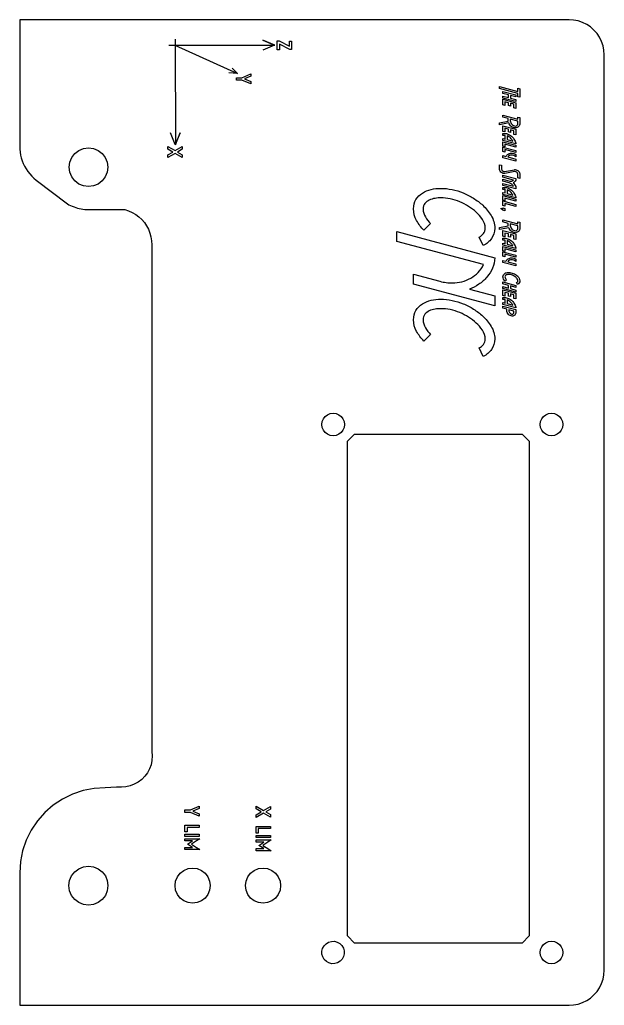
# Model space of a CAD drawing. Extents: x 15 to 293, y 3 to 208.
# Drawn here: x 15.1 to 98.1, y 7.6 to 147.5 of the extents above; entities that cross this region are included whole.
import ezdxf

# ---------------------------------------------------------------- set-up
doc = ezdxf.new("R2010")
doc.units = 0
doc.layers.add('Layer_1', color=7, linetype='CONTINUOUS')

msp = doc.modelspace()

# ---------------------------------------------------------------- linework, layer by layer
at = {"layer": 'Layer_1', "color": 7}
for p, q in [((93.049956, 147.54998), (15.05, 147.549971)), ((15.05, 147.549971), (15.050006, 129.1809)), ((93.70259, 147.507203), (93.049956, 147.54998)), ((94.344053, 147.379608), (93.70259, 147.507203)), ((94.963375, 147.169377), (94.344053, 147.379608)), ((95.549957, 146.880105), (94.963375, 147.169377)), ((96.093765, 146.516744), (95.549957, 146.880105)), ((96.585492, 146.085512), (96.093765, 146.516744)), ((97.016725, 145.593784), (96.585492, 146.085512)), ((97.380084, 145.049979), (97.016725, 145.593784)), ((97.669356, 144.463397), (97.380084, 145.049979)), ((97.879586, 143.844074), (97.669356, 144.463397)), ((98.007181, 143.202609), (97.879586, 143.844074)), ((98.049958, 142.549978), (98.007181, 143.202609)), ((98.050056, 12.550029), (98.049958, 142.549978)), ((83.166337, 137.76378), (83.166337, 138.053058)), ((83.166337, 138.053058), (85.78042, 137.35103)), ((85.78042, 137.061752), (83.166337, 137.76378)), ((83.660226, 137.07548), (83.660226, 137.364757)), ((83.660226, 137.364757), (85.484087, 136.874396)), ((85.78042, 137.35103), (85.78042, 137.820225)), ((85.78042, 137.820225), (86.062642, 137.746141)), ((85.78042, 137.35103), (85.78042, 137.35103)), ((86.062642, 137.746141), (86.062642, 136.543169)), ((84.432809, 136.867341), (83.660226, 137.07548)), ((83.660226, 136.415785), (83.660226, 136.701535)), ((83.660226, 136.701535), (84.432809, 136.500452)), ((85.484087, 135.93248), (83.660226, 136.415785)), ((83.660226, 136.248546), (85.484087, 135.761713)), ((83.660226, 135.437157), (83.660226, 136.248546)), ((83.660226, 136.248546), (83.660226, 136.248546)), ((84.432809, 135.754657), (83.942448, 135.885185)), ((83.942448, 135.885185), (83.942448, 135.363074)), ((84.432809, 136.500452), (84.432809, 136.867341)), ((85.484087, 136.588646), (84.711503, 136.793257)), ((84.711503, 136.793257), (84.711503, 136.422841)), ((84.711503, 136.422841), (85.484087, 136.21823)), ((85.484087, 136.874396), (85.484087, 136.588646)), ((85.484087, 136.874396), (85.484087, 136.874396)), ((85.484087, 136.21823), (85.484087, 135.93248)), ((85.78042, 136.617252), (85.78042, 137.061752)), ((86.062642, 136.543169), (85.78042, 136.617252)), ((83.942448, 135.363074), (83.660226, 135.437157)), ((84.432809, 135.363074), (84.432809, 135.754657)), ((84.711503, 135.28899), (84.432809, 135.363074)), ((85.205392, 135.546518), (84.711503, 135.677046)), ((84.711503, 135.677046), (84.711503, 135.28899)), ((85.205392, 135.024407), (85.205392, 135.546518)), ((85.484087, 134.950324), (85.205392, 135.024407)), ((85.484087, 135.761713), (85.484087, 134.950324)), ((83.166337, 132.895063), (84.422226, 133.156118)), ((83.660226, 133.699396), (83.660226, 133.988674)), ((83.660226, 133.988674), (85.78042, 133.420702)), ((84.418698, 133.494785), (83.660226, 133.699396)), ((84.418698, 133.325452), (84.418698, 133.494785)), ((85.78042, 133.131424), (84.70092, 133.420702)), ((84.70092, 133.420702), (84.70092, 133.198452)), ((84.70092, 133.198452), (84.70092, 133.198452)), ((85.78042, 133.420702), (85.78042, 133.720563)), ((85.78042, 133.720563), (86.062642, 133.64648)), ((85.78042, 132.831563), (85.78042, 133.131424)), ((86.062642, 133.64648), (86.062642, 132.831563)), ((83.166337, 132.609313), (83.166337, 132.895063)), ((84.47867, 132.88448), (83.166337, 132.609313)), ((83.660226, 132.486501), (85.484087, 131.999668)), ((83.660226, 131.675112), (83.660226, 132.486501)), ((83.660226, 132.486501), (83.660226, 132.486501)), ((83.942448, 131.601029), (83.660226, 131.675112)), ((84.432809, 131.992612), (83.942448, 132.12314)), ((83.942448, 132.12314), (83.942448, 131.601029)), ((84.432809, 131.601029), (84.432809, 131.992612)), ((84.711503, 131.526946), (84.432809, 131.601029)), ((85.205392, 131.784473), (84.711503, 131.915001)), ((84.711503, 131.915001), (84.711503, 131.526946)), ((85.205392, 131.262362), (85.205392, 131.784473)), ((85.484087, 131.999668), (85.484087, 131.188279)), ((86.062642, 132.831563), (86.062642, 132.831563)), ((83.660226, 131.091982), (83.660226, 131.377732)), ((83.660226, 130.389954), (83.660226, 130.679232)), ((83.660226, 130.679232), (83.97067, 130.598093)), ((85.484087, 129.903121), (83.660226, 130.389954)), ((83.660226, 129.5811), (83.660226, 130.219627)), ((83.660226, 130.219627), (85.484087, 129.732794)), ((83.97067, 130.598093), (83.97067, 131.116676)), ((83.97067, 131.116676), (83.97067, 131.116676)), ((84.249364, 131.049648), (84.249364, 130.520482)), ((84.249364, 130.520482), (85.060753, 130.305287)), ((84.249364, 130.520482), (84.249364, 130.520482)), ((85.484087, 131.188279), (85.205392, 131.262362)), ((15.050006, 129.1809), (15.092396, 128.754473)), ((22.866311, 128.53327), (23.435841, 128.970317)), ((23.435841, 128.970317), (24.099077, 129.245066)), ((24.099077, 129.245066), (24.810828, 129.338795)), ((24.810828, 129.338795), (25.522584, 129.245114)), ((25.522584, 129.245114), (26.18584, 128.97041)), ((26.18584, 128.97041), (26.755398, 128.533403)), ((83.942448, 129.507016), (83.660226, 129.5811)), ((83.660226, 128.82318), (83.660226, 129.461708)), ((83.660226, 129.461708), (85.484087, 128.974875)), ((83.942448, 128.749097), (83.660226, 128.82318)), ((83.942448, 129.856266), (83.942448, 129.507016)), ((85.484087, 129.443516), (83.942448, 129.856266)), ((83.942448, 129.856266), (83.942448, 129.856266)), ((83.942448, 129.098347), (83.942448, 128.749097)), ((85.484087, 128.685597), (83.942448, 129.098347)), ((83.942448, 129.098347), (83.942448, 129.098347)), ((85.484087, 129.732794), (85.484087, 129.443516)), ((85.484087, 128.974875), (85.484087, 128.685597)), ((15.092396, 128.754473), (15.164955, 128.332134)), ((15.164955, 128.332134), (15.267322, 127.916011)), ((15.267322, 127.916011), (15.398979, 127.508208)), ((15.398979, 127.508208), (15.559259, 127.110783)), ((22.1546, 127.300456), (22.429304, 127.963712)), ((22.429304, 127.963712), (22.866311, 128.53327)), ((26.755398, 128.533403), (27.192445, 127.963876)), ((27.192445, 127.963876), (27.467194, 127.300637)), ((83.660226, 127.953473), (83.660226, 128.242751)), ((83.660226, 128.242751), (84.094142, 128.129862)), ((85.484087, 127.46664), (83.660226, 127.953473)), ((84.094142, 128.129862), (84.094142, 128.129862)), ((84.372837, 128.052251), (85.484087, 127.755918)), ((85.484087, 128.41914), (85.484087, 128.087529)), ((85.484087, 127.755918), (85.484087, 127.46664)), ((15.559259, 127.110783), (15.747351, 126.725742)), ((15.747351, 126.725742), (15.962312, 126.355029)), ((15.962312, 126.355029), (16.203053, 126.000512)), ((16.203053, 126.000512), (16.468356, 125.663988)), ((22.060922, 126.5887), (22.1546, 127.300456)), ((22.154651, 125.87695), (22.060922, 126.5887)), ((27.467194, 127.300637), (27.560922, 126.588886)), ((27.560922, 126.588886), (27.467242, 125.87713)), ((83.166337, 126.382452), (83.166337, 126.939841)), ((83.166337, 126.939841), (83.445031, 126.865758)), ((83.445031, 126.865758), (83.445031, 126.382452)), ((83.445031, 126.382452), (83.445031, 126.382452)), ((83.886003, 125.980285), (85.293587, 126.241341)), ((16.468356, 125.663988), (16.756886, 125.347148)), ((16.756886, 125.347148), (17.067186, 125.051597)), ((17.067186, 125.051597), (17.397688, 124.778823)), ((17.397688, 124.778823), (21.811093, 121.392532)), ((22.4294, 125.213713), (22.154651, 125.87695)), ((22.866444, 124.644183), (22.4294, 125.213713)), ((23.436002, 124.207176), (22.866444, 124.644183)), ((26.755531, 124.644316), (26.186004, 124.207269)), ((27.192538, 125.213874), (26.755531, 124.644316)), ((27.467242, 125.87713), (27.192538, 125.213874)), ((83.660226, 125.185048), (83.660226, 125.474326)), ((83.660226, 125.474326), (85.484087, 124.987493)), ((85.180698, 124.779354), (83.660226, 125.185048)), ((83.660226, 124.599437), (83.660226, 124.888715)), ((83.660226, 124.888715), (84.626837, 124.631187)), ((85.342976, 125.966174), (83.931864, 125.705119)), ((85.484087, 124.987493), (85.484087, 124.740548)), ((85.484087, 124.987493), (85.484087, 124.987493)), ((85.78042, 125.091285), (85.78042, 125.564008)), ((86.062642, 125.017202), (85.78042, 125.091285)), ((86.062642, 125.564008), (86.062642, 125.017202)), ((24.099261, 123.932473), (23.436002, 124.207176)), ((24.811014, 123.838792), (24.099261, 123.932473)), ((25.522764, 123.932523), (24.811014, 123.838792)), ((26.186004, 124.207269), (25.522764, 123.932523)), ((84.556281, 124.363076), (83.660226, 124.599437)), ((83.660226, 124.017354), (83.660226, 124.306631)), ((83.660226, 124.306631), (85.138364, 123.91152)), ((85.484087, 123.526993), (83.660226, 124.017354)), ((83.660226, 123.430089), (83.660226, 123.715839)), ((83.97067, 122.9362), (83.97067, 123.454783)), ((83.97067, 123.454783), (83.97067, 123.454783)), ((84.249364, 123.387755), (84.249364, 122.858589)), ((85.484087, 123.840965), (85.484087, 123.526993)), ((83.660226, 122.728061), (83.660226, 123.017339)), ((83.660226, 123.017339), (83.97067, 122.9362)), ((85.484087, 122.241228), (83.660226, 122.728061)), ((83.660226, 121.919209), (83.660226, 122.557737)), ((83.660226, 122.557737), (85.484087, 122.070904)), ((83.942448, 121.845126), (83.660226, 121.919209)), ((83.942448, 122.194376), (83.942448, 121.845126)), ((85.484087, 121.781626), (83.942448, 122.194376)), ((83.942448, 122.194376), (83.942448, 122.194376)), ((84.249364, 122.858589), (85.060753, 122.643394)), ((84.249364, 122.858589), (84.249364, 122.858589)), ((85.484087, 122.070904), (85.484087, 121.781626)), ((21.811093, 121.392532), (22.040608, 121.266627)), ((22.040608, 121.266627), (22.275394, 121.150854)), ((22.275394, 121.150854), (22.515004, 121.04543)), ((22.515004, 121.04543), (22.758988, 120.950561)), ((22.758988, 120.950561), (23.006877, 120.866422)), ((23.006877, 120.866422), (23.258199, 120.793171)), ((23.258199, 120.793171), (23.512479, 120.730961)), ((23.512479, 120.730961), (23.76923, 120.679901)), ((23.76923, 120.679901), (24.027963, 120.640091)), ((24.027963, 120.640091), (24.288186, 120.6116)), ((24.288186, 120.6116), (24.549405, 120.594498)), ((24.549405, 120.594498), (24.811121, 120.588797)), ((24.811121, 120.588797), (29.980707, 120.588972)), ((29.980707, 120.588972), (30.516415, 120.412763)), ((30.516415, 120.412763), (31.029783, 120.179346)), ((83.43092, 120.675004), (83.43092, 120.766727)), ((83.43092, 120.766727), (83.660226, 120.703227)), ((83.660226, 120.49156), (83.43092, 120.675004)), ((83.660226, 121.161287), (83.660226, 121.799815)), ((83.660226, 121.799815), (85.484087, 121.312982)), ((83.942448, 121.087204), (83.660226, 121.161287)), ((83.660226, 120.703227), (83.660226, 120.805532)), ((83.660226, 120.805532), (83.942448, 120.731449)), ((83.942448, 120.410421), (83.660226, 120.49156)), ((83.942448, 121.436454), (83.942448, 121.087204)), ((85.484087, 121.023704), (83.942448, 121.436454)), ((83.942448, 121.436454), (83.942448, 121.436454)), ((83.942448, 120.731449), (83.942448, 120.410421)), ((83.942448, 120.410421), (83.942448, 120.410421)), ((85.484087, 121.312982), (85.484087, 121.023704)), ((31.029783, 120.179346), (31.514725, 119.891488)), ((31.514725, 119.891488), (31.965488, 119.552601)), ((31.965488, 119.552601), (32.376728, 119.16671)), ((32.376728, 119.16671), (32.743566, 118.738387)), ((83.660226, 118.823471), (83.660226, 119.112749)), ((83.660226, 119.112749), (85.78042, 118.544777)), ((32.743566, 118.738387), (33.061653, 118.272712)), ((33.061653, 118.272712), (33.327213, 117.775211)), ((33.327213, 117.775211), (33.537099, 117.251781)), ((73.374809, 118.583695), (72.426542, 117.652362)), ((72.426542, 117.652362), (72.426542, 117.652362)), ((72.426542, 117.652362), (72.426542, 117.652362)), ((83.166337, 118.019138), (84.422226, 118.280194)), ((83.166337, 117.733388), (83.166337, 118.019138)), ((84.47867, 118.008555), (83.166337, 117.733388)), ((84.418698, 118.61886), (83.660226, 118.823471)), ((83.660226, 117.610579), (85.484087, 117.123746)), ((83.660226, 116.79919), (83.660226, 117.610579)), ((83.660226, 117.610579), (83.660226, 117.610579)), ((84.418698, 118.449527), (84.418698, 118.61886)), ((85.78042, 118.255499), (84.70092, 118.544777)), ((84.70092, 118.544777), (84.70092, 118.322527)), ((84.70092, 118.322527), (84.70092, 118.322527)), ((85.78042, 118.544777), (85.78042, 118.844638)), ((85.78042, 118.844638), (86.062642, 118.770555)), ((85.78042, 117.955638), (85.78042, 118.255499)), ((86.062642, 118.770555), (86.062642, 117.955638)), ((86.062642, 117.955638), (86.062642, 117.955638)), ((33.537099, 117.251781), (33.688822, 116.708631)), ((33.688822, 116.708631), (33.78058, 116.152204)), ((68.599609, 116.060891), (68.599609, 117.449425)), ((68.599609, 117.449425), (82.501875, 113.724091)), ((80.859342, 115.467962), (80.266675, 116.670229)), ((83.942448, 116.725107), (83.660226, 116.79919)), ((83.660226, 116.21606), (83.660226, 116.50181)), ((84.432809, 117.11669), (83.942448, 117.247218)), ((83.942448, 117.247218), (83.942448, 116.725107)), ((83.97067, 115.722171), (83.97067, 116.240754)), ((83.97067, 116.240754), (83.97067, 116.240754)), ((84.432809, 116.725107), (84.432809, 117.11669)), ((84.711503, 116.651023), (84.432809, 116.725107)), ((85.205392, 116.908551), (84.711503, 117.039079)), ((84.711503, 117.039079), (84.711503, 116.651023)), ((85.205392, 116.38644), (85.205392, 116.908551)), ((85.484087, 116.312357), (85.205392, 116.38644)), ((85.484087, 117.123746), (85.484087, 116.312357)), ((33.78058, 116.152204), (33.811292, 115.589097)), ((33.811292, 115.589097), (33.811292, 43.589103)), ((80.910142, 112.758891), (68.599609, 116.060891)), ((83.660226, 115.514032), (83.660226, 115.80331)), ((83.660226, 115.80331), (83.97067, 115.722171)), ((85.484087, 115.027199), (83.660226, 115.514032)), ((83.660226, 114.705177), (83.660226, 115.343705)), ((83.660226, 115.343705), (85.484087, 114.856872)), ((83.942448, 114.980344), (83.942448, 114.631094)), ((85.484087, 114.567594), (83.942448, 114.980344)), ((83.942448, 114.980344), (83.942448, 114.980344)), ((84.249364, 116.173726), (84.249364, 115.64456)), ((84.249364, 115.64456), (85.060753, 115.429365)), ((84.249364, 115.64456), (84.249364, 115.64456)), ((85.484087, 114.856872), (85.484087, 114.567594)), ((83.942448, 114.631094), (83.660226, 114.705177)), ((83.660226, 113.947258), (83.660226, 114.585786)), ((83.660226, 114.585786), (85.484087, 114.098953)), ((83.942448, 113.873175), (83.660226, 113.947258)), ((83.942448, 114.222425), (83.942448, 113.873175)), ((85.484087, 113.809675), (83.942448, 114.222425)), ((83.942448, 114.222425), (83.942448, 114.222425)), ((85.484087, 114.098953), (85.484087, 113.809675)), ((85.484087, 113.543215), (85.484087, 113.211604)), ((83.660226, 113.077548), (83.660226, 113.366826)), ((83.660226, 113.366826), (84.094142, 113.253937)), ((85.484087, 112.590715), (83.660226, 113.077548)), ((84.094142, 113.253937), (84.094142, 113.253937)), ((84.372837, 113.176326), (85.484087, 112.879993)), ((85.484087, 112.879993), (85.484087, 112.590715)), ((70.970275, 109.998758), (70.970275, 111.387291)), ((70.970275, 111.387291), (74.712542, 110.388225)), ((84.16117, 110.603419), (83.963614, 110.409391)), ((82.501875, 106.916891), (70.970275, 109.998758)), ((70.970275, 109.998758), (70.970275, 109.998758)), ((78.912009, 109.270625), (82.501875, 108.305425)), ((83.660226, 110.010809), (83.660226, 110.300087)), ((83.660226, 110.300087), (85.484087, 109.809725)), ((84.432809, 109.80267), (83.660226, 110.010809)), ((83.660226, 109.351114), (83.660226, 109.636864)), ((83.660226, 109.636864), (84.432809, 109.435781)), ((85.484087, 108.867809), (83.660226, 109.351114)), ((83.963614, 110.409391), (83.963614, 110.409391)), ((83.963614, 110.409391), (83.963614, 110.409391)), ((84.432809, 109.435781), (84.432809, 109.80267)), ((85.484087, 109.523975), (84.711503, 109.728587)), ((84.711503, 109.728587), (84.711503, 109.35817)), ((84.711503, 109.35817), (85.484087, 109.153559)), ((85.484087, 109.809725), (85.484087, 109.523975)), ((85.484087, 109.809725), (85.484087, 109.809725)), ((85.720448, 109.954308), (85.596976, 110.20478)), ((82.501875, 108.305425), (82.501875, 106.916891)), ((83.660226, 109.183875), (85.484087, 108.697042)), ((83.660226, 108.372486), (83.660226, 109.183875)), ((83.660226, 109.183875), (83.660226, 109.183875)), ((83.942448, 108.298403), (83.660226, 108.372486)), ((83.660226, 107.789356), (83.660226, 108.075106)), ((84.432809, 108.689986), (83.942448, 108.820514)), ((83.942448, 108.820514), (83.942448, 108.298403)), ((83.97067, 107.295467), (83.97067, 107.81405)), ((83.97067, 107.81405), (83.97067, 107.81405)), ((84.432809, 108.298403), (84.432809, 108.689986)), ((84.711503, 108.224319), (84.432809, 108.298403)), ((85.205392, 108.481847), (84.711503, 108.612375)), ((84.711503, 108.612375), (84.711503, 108.224319)), ((85.205392, 107.959736), (85.205392, 108.481847)), ((85.484087, 107.885653), (85.205392, 107.959736)), ((85.484087, 109.153559), (85.484087, 108.867809)), ((85.484087, 108.697042), (85.484087, 107.885653)), ((83.660226, 107.087328), (83.660226, 107.376606)), ((83.660226, 107.376606), (83.97067, 107.295467)), ((85.484087, 106.600495), (83.660226, 107.087328)), ((83.660226, 106.567751), (83.660226, 106.857029)), ((83.660226, 106.857029), (85.484087, 106.370196)), ((84.214087, 106.419585), (83.660226, 106.567751)), ((84.214087, 106.232612), (84.214087, 106.419585)), ((84.249364, 107.747022), (84.249364, 107.217856)), ((84.249364, 107.217856), (85.060753, 107.002661)), ((84.249364, 107.217856), (84.249364, 107.217856)), ((85.205392, 106.155001), (84.492781, 106.345501)), ((84.492781, 106.345501), (84.492781, 106.232612)), ((84.492781, 106.232612), (84.492781, 106.232612)), ((85.205392, 105.968029), (85.205392, 106.155001)), ((85.484087, 106.370196), (85.484087, 105.968029)), ((85.484087, 106.370196), (85.484087, 106.370196)), ((73.374809, 102.840987), (72.426542, 101.909654)), ((72.426542, 101.909654), (72.426542, 101.909654)), ((72.426542, 101.909654), (72.426542, 101.909654)), ((80.859342, 99.725254), (80.266675, 100.92752)), ((58.164411, 90.850014), (58.418682, 91.181385)), ((58.418682, 91.181385), (58.75005, 91.435653)), ((58.75005, 91.435653), (59.135941, 91.595495)), ((59.135941, 91.595495), (59.550052, 91.650015)), ((59.550052, 91.650015), (59.964162, 91.595495)), ((59.964162, 91.595495), (60.350053, 91.435653)), ((60.350053, 91.435653), (60.681424, 91.181385)), ((60.681424, 91.181385), (60.935692, 90.850014)), ((89.164411, 90.850014), (89.418679, 91.181385)), ((89.418679, 91.181385), (89.750051, 91.435656)), ((89.750051, 91.435656), (90.135939, 91.595498)), ((90.135939, 91.595498), (90.550052, 91.650018)), ((90.550052, 91.650018), (90.964162, 91.595498)), ((90.964162, 91.595498), (91.35005, 91.435656)), ((91.35005, 91.435656), (91.681421, 91.181385)), ((91.681421, 91.181385), (91.935692, 90.850014)), ((57.950052, 90.050013), (58.004572, 90.464123)), ((58.004572, 89.635902), (57.950052, 90.050013)), ((58.004572, 90.464123), (58.164411, 90.850014)), ((58.164411, 89.250014), (58.004572, 89.635902)), ((60.935692, 90.850014), (61.095532, 90.464123)), ((61.095532, 89.635902), (60.935692, 89.250014)), ((61.095532, 90.464123), (61.150054, 90.050013)), ((61.150054, 90.050013), (61.095532, 89.635902)), ((88.950049, 90.050016), (89.004569, 90.464126)), ((89.004569, 89.635905), (88.950049, 90.050016)), ((89.004569, 90.464126), (89.164411, 90.850014)), ((89.164411, 89.250014), (89.004569, 89.635905)), ((91.935692, 90.850014), (92.095532, 90.464126)), ((92.095532, 89.635905), (91.935692, 89.250014)), ((92.095532, 90.464126), (92.150051, 90.050016)), ((92.150051, 90.050016), (92.095532, 89.635905)), ((58.418682, 88.918643), (58.164411, 89.250014)), ((58.75005, 88.664372), (58.418682, 88.918643)), ((59.135941, 88.504533), (58.75005, 88.664372)), ((59.550052, 88.450013), (59.135941, 88.504533)), ((59.964162, 88.504533), (59.550052, 88.450013)), ((60.350053, 88.664372), (59.964162, 88.504533)), ((60.681424, 88.918643), (60.350053, 88.664372)), ((60.935692, 89.250014), (60.681424, 88.918643)), ((61.600052, 87.700033), (62.600053, 88.700034)), ((62.600053, 88.700034), (86.400053, 88.700034)), ((86.400053, 88.700034), (87.400051, 87.700033)), ((89.418679, 88.918646), (89.164411, 89.250014)), ((89.750051, 88.664375), (89.418679, 88.918646)), ((90.135939, 88.504536), (89.750051, 88.664375)), ((90.550052, 88.450013), (90.135939, 88.504536)), ((90.964162, 88.504536), (90.550052, 88.450013)), ((91.35005, 88.664375), (90.964162, 88.504536)), ((91.681421, 88.918646), (91.35005, 88.664375)), ((91.935692, 89.250014), (91.681421, 88.918646)), ((61.600052, 17.395943), (61.600052, 87.700033)), ((87.400051, 87.700033), (87.400051, 17.395943)), ((33.811292, 43.589103), (33.8635, 42.963425)), ((33.82549, 42.336725), (33.698047, 41.721944)), ((33.8635, 42.963425), (33.82549, 42.336725)), ((33.483798, 41.131775), (33.187169, 40.578413)), ((33.698047, 41.721944), (33.483798, 41.131775)), ((31.871982, 39.248223), (31.322018, 38.945343)), ((32.372853, 39.626813), (31.871982, 39.248223)), ((32.814288, 40.073283), (32.372853, 39.626813)), ((33.187169, 40.578413), (32.814288, 40.073283)), ((24.04749, 38.045373), (22.545323, 37.542574)), ((25.602571, 38.347105), (24.04749, 38.045373)), ((27.183772, 38.442603), (25.602571, 38.347105)), ((28.813879, 38.544903), (27.183772, 38.442603)), ((29.494793, 38.544903), (28.813879, 38.544903)), ((30.121022, 38.590005), (29.494793, 38.544903)), ((30.734319, 38.724413), (30.121022, 38.590005)), ((31.322018, 38.945343), (30.734319, 38.724413)), ((21.121943, 36.847365), (19.80188, 35.971725)), ((22.545323, 37.542574), (21.121943, 36.847365)), ((19.80188, 35.971725), (18.607868, 34.930748)), ((38.510001, 34.941871), (38.510001, 35.296026)), ((38.510001, 35.296026), (39.281701, 35.296026)), ((39.281701, 35.296026), (40.54812, 35.82795)), ((40.54812, 35.501354), (39.644125, 35.11826)), ((39.644125, 35.11826), (40.54812, 34.736543)), ((40.54812, 35.82795), (40.54812, 35.501354)), ((40.54812, 35.82795), (40.54812, 35.82795)), ((48.618967, 35.439344), (48.618967, 35.82795)), ((48.618967, 35.82795), (49.6773, 35.229881)), ((49.324522, 35.031442), (48.618967, 35.439344)), ((48.618967, 34.613897), (49.324522, 35.031442)), ((49.6773, 35.229881), (50.66122, 35.792122)), ((50.66122, 35.422806), (49.985981, 35.031442)), ((49.985981, 35.031442), (50.66122, 34.648348)), ((50.66122, 35.792122), (50.66122, 35.422806)), ((17.56048, 33.742339), (16.677759, 32.427014)), ((18.607868, 34.930748), (17.56048, 33.742339)), ((39.281701, 34.941871), (38.510001, 34.941871)), ((40.54812, 34.40995), (39.281701, 34.941871)), ((40.54812, 34.736543), (40.54812, 34.40995)), ((48.620378, 34.244584), (48.618967, 34.613897)), ((49.677334, 34.833006), (48.620378, 34.244584)), ((50.66122, 34.26112), (49.6773, 34.833006)), ((49.6773, 34.833006), (49.677334, 34.833006)), ((50.66122, 34.648348), (50.66122, 34.26112)), ((16.677759, 32.427014), (15.97491, 31.00738)), ((38.510001, 32.169258), (38.510001, 33.115969)), ((38.510001, 33.115969), (40.538473, 33.115969)), ((40.538473, 32.805911), (38.818682, 32.805911)), ((38.818682, 32.805911), (38.818682, 32.169258)), ((40.538473, 33.115969), (40.538473, 32.805911)), ((40.538473, 33.115969), (40.538473, 33.115969)), ((48.619001, 32.003892), (48.619001, 32.950607)), ((48.619001, 32.950607), (50.647473, 32.950607)), ((50.647473, 32.640546), (48.927681, 32.640546)), ((48.927681, 32.640546), (48.927681, 32.003892)), ((50.647473, 32.950607), (50.647473, 32.640546)), ((50.647473, 32.950607), (50.647473, 32.950607)), ((15.97491, 31.00738), (15.464043, 29.507933)), ((38.818682, 32.169258), (38.510001, 32.169258)), ((38.510001, 31.528469), (38.510001, 31.83715)), ((38.510001, 31.83715), (40.549497, 31.83715)), ((40.549497, 31.528469), (38.510001, 31.528469)), ((38.510001, 30.889061), (38.510001, 31.197741)), ((38.510001, 31.197741), (40.63218, 31.197741)), ((39.594516, 30.889061), (38.510001, 30.889061)), ((38.893095, 30.431553), (39.594516, 30.889061)), ((40.159514, 30.889061), (39.45809, 30.431553)), ((40.63218, 31.197741), (40.159514, 30.889061)), ((40.549497, 31.83715), (40.549497, 31.528469)), ((40.549497, 31.83715), (40.549497, 31.83715)), ((48.927681, 32.003892), (48.619001, 32.003892)), ((48.619001, 31.363107), (48.619001, 31.671787)), ((48.619001, 31.671787), (50.658497, 31.671787)), ((50.658497, 31.363107), (48.619001, 31.363107)), ((48.619001, 30.723696), (48.619001, 31.032376)), ((48.619001, 31.032376), (50.741179, 31.032376)), ((50.741179, 31.032376), (50.268513, 30.723696)), ((50.658497, 31.671787), (50.658497, 31.363107)), ((50.658497, 31.671787), (50.658497, 31.671787)), ((15.464043, 29.507933), (15.153959, 27.954525)), ((38.510001, 29.665362), (38.510001, 29.974043)), ((38.510001, 29.974043), (39.594516, 29.974043)), ((40.63218, 29.665362), (38.510001, 29.665362)), ((39.594516, 29.974043), (38.893095, 30.431553)), ((39.45809, 30.431553), (40.159514, 29.974043)), ((39.45809, 30.431553), (39.45809, 30.431553)), ((40.159514, 29.974043), (40.63218, 29.665362)), ((49.703516, 30.723696), (48.619001, 30.723696)), ((48.619001, 29.499997), (48.619001, 29.808677)), ((48.619001, 29.808677), (49.703516, 29.808677)), ((50.741179, 29.499997), (48.619001, 29.499997)), ((49.002095, 30.266188), (49.703516, 30.723696)), ((49.703516, 29.808677), (49.002095, 30.266188)), ((50.268513, 30.723696), (49.56709, 30.266188)), ((49.56709, 30.266188), (50.268513, 29.808677)), ((49.56709, 30.266188), (49.56709, 30.266188)), ((50.268513, 29.808677), (50.741179, 29.499997)), ((15.153959, 27.954525), (15.050003, 26.373855)), ((22.852014, 26.504355), (23.425763, 26.944621)), ((23.425763, 26.944621), (24.09391, 27.221369)), ((24.09391, 27.221369), (24.810921, 27.315772)), ((24.810921, 27.315772), (25.527929, 27.221369)), ((25.527929, 27.221369), (26.196076, 26.944621)), ((26.196076, 26.944621), (26.769828, 26.504355)), ((37.832284, 26.313206), (38.350052, 26.710518)), ((38.350052, 26.710518), (38.953003, 26.960257)), ((38.953003, 26.960257), (39.600051, 27.045459)), ((39.600051, 27.045459), (40.247099, 26.960257)), ((40.247099, 26.960257), (40.85005, 26.710518)), ((40.85005, 26.710518), (41.367817, 26.313206)), ((47.832284, 26.313206), (48.350051, 26.710518)), ((48.350051, 26.710518), (48.953002, 26.960257)), ((48.953002, 26.960257), (49.60005, 27.045459)), ((49.60005, 27.045459), (50.247098, 26.960257)), ((50.247098, 26.960257), (50.850052, 26.710518)), ((50.850052, 26.710518), (51.36782, 26.313206)), ((15.050003, 26.373855), (15.050003, 7.550011)), ((22.040605, 24.54545), (22.135003, 25.262464)), ((22.135003, 25.262464), (22.411758, 25.930625)), ((22.411758, 25.930625), (22.852014, 26.504355)), ((26.769828, 26.504355), (27.210081, 25.930625)), ((27.210081, 25.930625), (27.486836, 25.262464)), ((27.486836, 25.262464), (27.581237, 24.54545)), ((37.185236, 25.192501), (37.434986, 25.795441)), ((37.434986, 25.795441), (37.832284, 26.313206)), ((41.367817, 26.313206), (41.765113, 25.795441)), ((41.765113, 25.795441), (42.014865, 25.192501)), ((47.185236, 25.192501), (47.434988, 25.795441)), ((47.434988, 25.795441), (47.832284, 26.313206)), ((51.36782, 26.313206), (51.765115, 25.795441)), ((51.765115, 25.795441), (52.014868, 25.192501)), ((22.135003, 23.828437), (22.040605, 24.54545)), ((22.411758, 23.160304), (22.135003, 23.828437)), ((27.486836, 23.828437), (27.210081, 23.160304)), ((27.581237, 24.54545), (27.486836, 23.828437)), ((37.100056, 24.54545), (37.185236, 25.192501)), ((37.185236, 23.898399), (37.100056, 24.54545)), ((37.434986, 23.29546), (37.185236, 23.898399)), ((42.014865, 23.898399), (41.765113, 23.29546)), ((42.014865, 25.192501), (42.100054, 24.54545)), ((42.100054, 24.54545), (42.014865, 23.898399)), ((47.100055, 24.54545), (47.185236, 25.192501)), ((47.185236, 23.898399), (47.100055, 24.54545)), ((47.434988, 23.29546), (47.185236, 23.898399)), ((52.014868, 23.898399), (51.765115, 23.29546)), ((52.014868, 25.192501), (52.100057, 24.54545)), ((52.100057, 24.54545), (52.014868, 23.898399)), ((22.852014, 22.586546), (22.411758, 23.160304)), ((23.425763, 22.146307), (22.852014, 22.586546)), ((26.769828, 22.586546), (26.196076, 22.146307)), ((27.210081, 23.160304), (26.769828, 22.586546)), ((37.832284, 22.777667), (37.434986, 23.29546)), ((38.350052, 22.380383), (37.832284, 22.777667)), ((41.367817, 22.777667), (40.85005, 22.380383)), ((41.765113, 23.29546), (41.367817, 22.777667)), ((47.832284, 22.777667), (47.434988, 23.29546)), ((48.350051, 22.380383), (47.832284, 22.777667)), ((51.36782, 22.777667), (50.850052, 22.380383)), ((51.765115, 23.29546), (51.36782, 22.777667)), ((24.09391, 21.869532), (23.425763, 22.146307)), ((24.810921, 21.775129), (24.09391, 21.869532)), ((25.527929, 21.869532), (24.810921, 21.775129)), ((26.196076, 22.146307), (25.527929, 21.869532)), ((38.953003, 22.130644), (38.350052, 22.380383)), ((39.600051, 22.045441), (38.953003, 22.130644)), ((40.247099, 22.130644), (39.600051, 22.045441)), ((40.85005, 22.380383), (40.247099, 22.130644)), ((48.953002, 22.130644), (48.350051, 22.380383)), ((49.60005, 22.045441), (48.953002, 22.130644)), ((50.247098, 22.130644), (49.60005, 22.045441)), ((50.850052, 22.380383), (50.247098, 22.130644)), ((62.600053, 16.395945), (61.600052, 17.395943)), ((87.400051, 17.395943), (86.400053, 16.395945)), ((57.96041, 15.231863), (58.061623, 15.637078)), ((58.061623, 15.637078), (58.264267, 16.00233)), ((58.264267, 16.00233), (58.554535, 16.302642)), ((58.554535, 16.302642), (58.91265, 16.517639)), ((58.91265, 16.517639), (59.314199, 16.632588)), ((59.314199, 16.632588), (59.731823, 16.639644)), ((59.731823, 16.639644), (60.137057, 16.538439)), ((60.137057, 16.538439), (60.502289, 16.335803)), ((60.502289, 16.335803), (60.80263, 16.045538)), ((60.80263, 16.045538), (61.017607, 15.687426)), ((61.017607, 15.687426), (61.132573, 15.28588)), ((86.400053, 16.395945), (62.600053, 16.395945)), ((88.950052, 15.050027), (89.004572, 15.464132)), ((89.004572, 15.464132), (89.164411, 15.850014)), ((89.164411, 15.850014), (89.418682, 16.1814)), ((89.418682, 16.1814), (89.750051, 16.435654)), ((89.750051, 16.435654), (90.135941, 16.595504)), ((90.135941, 16.595504), (90.550052, 16.650001)), ((90.550052, 16.650001), (90.964162, 16.595504)), ((90.964162, 16.595504), (91.350053, 16.435654)), ((91.350053, 16.435654), (91.681424, 16.1814)), ((91.681424, 16.1814), (91.935692, 15.850014)), ((91.935692, 15.850014), (92.095532, 15.464132)), ((92.095532, 15.464132), (92.150054, 15.050027)), ((57.967522, 14.814231), (57.96041, 15.231863)), ((58.082488, 14.412668), (57.967522, 14.814231)), ((58.297465, 14.054584), (58.082488, 14.412668)), ((58.597806, 13.764291), (58.297465, 14.054584)), ((60.835828, 14.097793), (60.545557, 13.797452)), ((61.038472, 14.463016), (60.835828, 14.097793)), ((61.139685, 14.868248), (61.038472, 14.463016)), ((61.132573, 15.28588), (61.139685, 14.868248)), ((89.004572, 14.635906), (88.950052, 15.050027)), ((89.164411, 14.250023), (89.004572, 14.635906)), ((89.418682, 13.918666), (89.164411, 14.250023)), ((91.935692, 14.250023), (91.681424, 13.918666)), ((92.095532, 14.635906), (91.935692, 14.250023)), ((92.150054, 15.050027), (92.095532, 14.635906)), ((58.963038, 13.561655), (58.597806, 13.764291)), ((59.368272, 13.46045), (58.963038, 13.561655)), ((59.785896, 13.467506), (59.368272, 13.46045)), ((60.187445, 13.582455), (59.785896, 13.467506)), ((60.545557, 13.797452), (60.187445, 13.582455)), ((89.750051, 13.664384), (89.418682, 13.918666)), ((90.135941, 13.504561), (89.750051, 13.664384)), ((90.550052, 13.450036), (90.135941, 13.504561)), ((90.964162, 13.504561), (90.550052, 13.450036)), ((91.350053, 13.664384), (90.964162, 13.504561)), ((91.681424, 13.918666), (91.350053, 13.664384)), ((97.669449, 10.636619), (97.879679, 11.255956)), ((97.879679, 11.255956), (98.007274, 11.897419)), ((98.007277, 11.897391), (98.050056, 12.550029)), ((97.016818, 9.506235), (97.380177, 10.050049)), ((97.380177, 10.050049), (97.669449, 10.636619)), ((95.55005, 8.219922), (96.093859, 8.583283)), ((96.093859, 8.583283), (96.585586, 9.014491)), ((96.585586, 9.014491), (97.016818, 9.506235)), ((15.050003, 7.550011), (93.05005, 7.550011)), ((93.05005, 7.550011), (93.702683, 7.592824)), ((93.702683, 7.592824), (94.344146, 7.720417)), ((94.344146, 7.720417), (94.963468, 7.930644)), ((94.963468, 7.930644), (95.55005, 8.219922))]:
    msp.add_line(p, q, dxfattribs=at)
at = {"layer": 'Layer_1', "color": 5}
for p, q in [((37.144686, 144.80621), (37.146662, 129.798859)), ((51.251629, 143.928613), (49.55356, 144.623639)), ((49.55356, 144.623639), (51.236928, 143.923691)), ((51.620745, 143.284174), (51.620745, 144.549213)), ((51.620745, 144.549213), (51.89084, 144.549213)), ((51.89084, 144.549213), (53.348803, 143.788536)), ((53.348803, 143.788536), (53.348803, 144.50236)), ((53.348803, 144.50236), (53.658863, 144.50236)), ((53.658863, 144.50236), (53.658863, 143.304844)), ((53.658863, 144.50236), (53.658863, 144.50236)), ((36.244279, 143.926637), (51.251629, 143.928613)), ((37.083994, 143.924709), (45.995508, 139.891941)), ((51.236928, 143.923691), (49.55356, 143.223639)), ((51.930802, 143.284174), (51.620745, 143.284174)), ((53.397034, 143.304844), (51.930802, 144.098594)), ((51.930802, 144.098594), (51.930802, 143.284174)), ((53.658863, 143.304844), (53.397034, 143.304844)), ((45.985091, 139.893601), (44.745583, 140.020155)), ((45.995508, 139.891941), (45.225516, 140.671913)), ((45.225516, 140.671913), (45.985091, 139.893601)), ((45.815758, 138.956832), (45.815758, 139.310988)), ((45.815758, 139.310988), (46.587458, 139.310988)), ((46.587458, 138.956832), (45.815758, 138.956832)), ((46.587458, 139.310988), (47.853877, 139.842911)), ((47.853877, 138.42491), (46.587458, 138.956832)), ((47.853877, 139.516316), (46.949882, 139.133221)), ((46.949882, 139.133221), (47.853877, 138.751505)), ((47.853877, 139.842911), (47.853877, 139.516316)), ((47.853877, 139.842911), (47.853877, 139.842911)), ((47.853877, 138.751505), (47.853877, 138.42491)), ((37.14174, 129.813559), (36.441688, 131.496929)), ((37.841688, 131.496929), (37.14174, 129.813559)), ((37.146662, 129.798859), (37.841688, 131.496929)), ((36.06824, 129.163723), (36.06824, 129.55233)), ((36.06824, 129.55233), (37.126573, 128.954261)), ((36.773795, 128.755824), (36.06824, 129.163723)), ((37.126573, 128.954261), (38.110493, 129.516501)), ((38.110493, 129.147187), (37.435254, 128.755824)), ((38.110493, 129.516501), (38.110493, 129.147187)), ((36.06824, 128.338278), (36.773795, 128.755824)), ((36.069651, 127.968964), (36.06824, 128.338278)), ((37.126607, 128.557386), (36.069651, 127.968964)), ((38.110493, 127.985501), (37.126573, 128.557386)), ((37.126573, 128.557386), (37.126607, 128.557386)), ((37.435254, 128.755824), (38.110493, 128.372729)), ((38.110493, 128.372729), (38.110493, 127.985501))]:
    msp.add_line(p, q, dxfattribs=at)
at = {"layer": 'Layer_1', "color": 7}
for points in [[(84.418698, 133.240785), (84.418698, 133.269007), (84.418698, 133.29723), (84.418698, 133.325452)], [(84.422226, 133.156118), (84.419874, 133.184341), (84.418698, 133.212563), (84.418698, 133.240785)], [(84.70092, 133.198452), (84.70092, 133.109081), (84.720911, 133.019711), (84.760892, 132.930341)], [(84.623309, 132.612841), (84.562161, 132.699859), (84.513948, 132.790406), (84.47867, 132.88448)], [(84.842031, 132.387063), (84.759716, 132.450563), (84.686809, 132.525822), (84.623309, 132.612841)], [(84.760892, 132.930341), (84.800874, 132.84097), (84.85379, 132.761007), (84.919642, 132.690452)], [(85.110142, 132.231841), (85.013716, 132.26947), (84.924346, 132.321211), (84.842031, 132.387063)], [(84.919642, 132.690452), (84.987846, 132.619896), (85.064281, 132.562276), (85.148948, 132.517591)], [(85.417059, 132.171868), (85.311226, 132.171868), (85.20892, 132.191859), (85.110142, 132.231841)], [(85.148948, 132.517591), (85.235966, 132.472906), (85.325337, 132.450563), (85.417059, 132.450563)], [(85.417059, 132.450563), (85.529948, 132.450563), (85.618142, 132.487017), (85.681642, 132.559924)], [(85.674587, 132.224785), (85.596976, 132.189507), (85.511133, 132.171868), (85.417059, 132.171868)], [(85.879198, 132.362368), (85.822753, 132.303572), (85.75455, 132.257711), (85.674587, 132.224785)], [(85.681642, 132.559924), (85.747494, 132.63048), (85.78042, 132.721026), (85.78042, 132.831563)], [(86.013253, 132.570507), (85.982679, 132.490544), (85.937994, 132.421165), (85.879198, 132.362368)], [(86.062642, 132.831563), (86.062642, 132.737489), (86.046179, 132.65047), (86.013253, 132.570507)], [(83.660226, 131.377732), (83.730781, 131.391843), (83.802513, 131.398898), (83.87542, 131.398898)], [(83.87542, 131.120204), (83.807216, 131.120204), (83.735485, 131.110797), (83.660226, 131.091982)], [(83.87542, 131.398898), (84.082383, 131.398898), (84.279938, 131.353037), (84.468087, 131.261315)], [(83.921281, 131.120204), (83.90717, 131.120204), (83.891883, 131.120204), (83.87542, 131.120204)], [(83.97067, 131.116676), (83.954207, 131.116676), (83.937744, 131.117852), (83.921281, 131.120204)], [(84.725614, 130.753315), (84.584503, 130.885019), (84.425753, 130.983797), (84.249364, 131.049648)], [(84.468087, 131.261315), (84.656235, 131.169593), (84.82204, 131.050824), (84.965503, 130.90501)], [(85.060753, 130.305287), (84.978438, 130.472269), (84.866726, 130.621611), (84.725614, 130.753315)], [(84.965503, 130.90501), (85.021948, 130.848565), (85.079568, 130.780361), (85.138364, 130.700398)], [(85.138364, 130.700398), (85.199513, 130.618084), (85.255957, 130.531065), (85.307698, 130.439343)], [(85.307698, 130.439343), (85.359438, 130.347621), (85.401772, 130.255898), (85.434698, 130.164176)], [(85.434698, 130.164176), (85.467624, 130.070102), (85.484087, 129.983084), (85.484087, 129.903121)], [(84.094142, 128.129862), (84.169401, 128.278029), (84.277587, 128.392094), (84.418698, 128.472056)], [(84.588031, 128.246279), (84.501013, 128.201594), (84.429281, 128.136918), (84.372837, 128.052251)], [(84.418698, 128.472056), (84.559809, 128.549668), (84.711503, 128.588473), (84.873781, 128.588473)], [(84.873781, 128.309779), (84.772651, 128.309779), (84.677401, 128.288612), (84.588031, 128.246279)], [(84.873781, 128.588473), (84.981966, 128.588473), (85.0878, 128.574362), (85.191281, 128.54614)], [(85.194809, 128.249806), (85.093679, 128.289788), (84.98667, 128.309779), (84.873781, 128.309779)], [(85.191281, 128.54614), (85.294763, 128.515566), (85.392364, 128.473232), (85.484087, 128.41914)], [(85.484087, 128.087529), (85.394716, 128.153381), (85.29829, 128.207473), (85.194809, 128.249806)], [(83.222781, 126.13198), (83.185151, 126.214295), (83.166337, 126.297785), (83.166337, 126.382452)], [(83.36742, 125.913258), (83.306272, 125.976758), (83.258059, 126.049665), (83.222781, 126.13198)], [(83.445031, 126.382452), (83.445031, 126.335415), (83.45679, 126.288378), (83.480309, 126.241341)], [(83.480309, 126.241341), (83.501476, 126.191952), (83.529698, 126.148443), (83.564976, 126.110813)], [(83.564976, 126.110813), (83.600253, 126.070832), (83.641411, 126.039082), (83.688448, 126.015563)], [(83.688448, 126.015563), (83.735485, 125.989693), (83.783698, 125.976758), (83.833087, 125.976758)], [(85.293587, 126.241341), (85.331216, 126.248397), (85.370022, 126.251924), (85.410003, 126.251924)], [(85.410003, 126.251924), (85.49467, 126.251924), (85.575809, 126.231934), (85.65342, 126.191952)], [(85.65342, 126.191952), (85.733383, 126.151971), (85.802763, 126.099054), (85.861559, 126.033202)], [(85.861559, 126.033202), (85.922707, 125.96735), (85.97092, 125.893267), (86.006198, 125.810952)], [(83.579087, 125.754508), (83.499124, 125.794489), (83.428568, 125.847406), (83.36742, 125.913258)], [(83.829559, 125.694535), (83.74254, 125.694535), (83.65905, 125.714526), (83.579087, 125.754508)], [(83.931864, 125.705119), (83.898938, 125.698063), (83.864837, 125.694535), (83.829559, 125.694535)], [(83.833087, 125.976758), (83.856605, 125.976758), (83.874244, 125.977934), (83.886003, 125.980285)], [(84.626837, 124.631187), (84.657411, 124.624131), (84.686809, 124.618252), (84.715031, 124.613548)], [(84.715031, 124.613548), (84.745605, 124.608844), (84.776179, 124.606493), (84.806753, 124.606493)], [(84.806753, 124.606493), (84.879661, 124.606493), (84.94904, 124.620604), (85.014892, 124.648826)], [(85.014892, 124.648826), (85.080744, 124.677048), (85.136013, 124.720557), (85.180698, 124.779354)], [(85.484087, 124.740548), (85.444105, 124.658233), (85.390013, 124.586502), (85.321809, 124.525354)], [(85.371198, 125.969702), (85.364142, 125.969702), (85.354735, 125.968526), (85.342976, 125.966174)], [(85.402948, 125.969702), (85.391188, 125.969702), (85.380605, 125.969702), (85.371198, 125.969702)], [(85.540531, 125.934424), (85.495846, 125.957943), (85.449985, 125.969702), (85.402948, 125.969702)], [(85.664003, 125.835647), (85.628726, 125.875628), (85.587568, 125.908554), (85.540531, 125.934424)], [(85.74867, 125.705119), (85.727503, 125.752156), (85.699281, 125.795665), (85.664003, 125.835647)], [(85.78042, 125.564008), (85.78042, 125.611045), (85.769837, 125.658082), (85.74867, 125.705119)], [(86.006198, 125.810952), (86.043827, 125.728637), (86.062642, 125.646322), (86.062642, 125.564008)], [(72.223342, 122.918629), (72.595875, 123.155695), (73.00792, 123.330673), (73.459475, 123.443562)], [(73.459475, 123.443562), (73.92232, 123.545162), (74.37952, 123.595962), (74.831075, 123.595962)], [(74.831075, 123.595962), (75.361653, 123.595962), (75.897875, 123.539518), (76.439742, 123.426629)], [(76.439742, 123.426629), (76.981609, 123.31374), (77.506542, 123.155695), (78.014542, 122.952495)], [(83.660226, 123.715839), (83.730781, 123.72995), (83.802513, 123.737005), (83.87542, 123.737005)], [(83.87542, 123.458311), (83.807216, 123.458311), (83.735485, 123.448904), (83.660226, 123.430089)], [(83.87542, 123.737005), (84.082383, 123.737005), (84.279938, 123.691144), (84.468087, 123.599422)], [(83.921281, 123.458311), (83.90717, 123.458311), (83.891883, 123.458311), (83.87542, 123.458311)], [(83.97067, 123.454783), (83.954207, 123.454783), (83.937744, 123.455959), (83.921281, 123.458311)], [(84.725614, 123.091422), (84.584503, 123.223126), (84.425753, 123.321904), (84.249364, 123.387755)], [(84.468087, 123.599422), (84.656235, 123.5077), (84.82204, 123.388931), (84.965503, 123.243117)], [(84.887892, 124.193743), (84.789114, 124.273706), (84.678577, 124.33015), (84.556281, 124.363076)], [(85.138364, 123.91152), (85.072513, 124.017354), (84.989022, 124.111428), (84.887892, 124.193743)], [(84.965503, 123.243117), (85.021948, 123.186672), (85.079568, 123.118468), (85.138364, 123.038505)], [(85.321809, 124.525354), (85.255957, 124.461854), (85.180698, 124.413641), (85.096031, 124.380715)], [(85.096031, 124.380715), (85.27242, 124.232548), (85.401772, 124.052631), (85.484087, 123.840965)], [(70.970275, 120.666495), (70.970275, 121.185784), (71.083164, 121.631695), (71.308942, 122.004229)], [(71.308942, 122.004229), (71.546009, 122.376762), (71.850809, 122.681562), (72.223342, 122.918629)], [(73.205475, 121.936495), (72.95712, 121.812318), (72.748275, 121.648629), (72.578942, 121.445429)], [(74.018275, 122.173562), (73.724764, 122.128406), (73.453831, 122.049384), (73.205475, 121.936495)], [(74.831075, 122.241295), (74.58272, 122.241295), (74.311787, 122.218718), (74.018275, 122.173562)], [(76.185742, 122.105829), (75.722898, 122.19614), (75.271342, 122.241295), (74.831075, 122.241295)], [(77.523475, 121.682495), (77.094498, 121.863118), (76.648587, 122.004229), (76.185742, 122.105829)], [(78.014542, 122.952495), (78.533831, 122.738006), (79.024898, 122.484006), (79.487742, 122.190495)], [(79.487742, 122.190495), (79.961875, 121.885695), (80.396498, 121.552673), (80.791609, 121.191429)], [(85.060753, 122.643394), (84.978438, 122.810376), (84.866726, 122.959718), (84.725614, 123.091422)], [(85.138364, 123.038505), (85.199513, 122.956191), (85.255957, 122.869172), (85.307698, 122.77745)], [(85.307698, 122.77745), (85.359438, 122.685728), (85.401772, 122.594005), (85.434698, 122.502283)], [(85.434698, 122.502283), (85.467624, 122.408209), (85.484087, 122.321191), (85.484087, 122.241228)], [(71.393609, 119.023962), (71.111387, 119.543251), (70.970275, 120.090762), (70.970275, 120.666495)], [(72.578942, 121.445429), (72.409609, 121.242229), (72.324942, 120.982584), (72.324942, 120.666495)], [(72.324942, 120.666495), (72.324942, 120.271384), (72.432187, 119.893206), (72.646675, 119.531962)], [(78.776542, 121.039029), (78.381431, 121.287384), (77.963742, 121.501873), (77.523475, 121.682495)], [(79.877209, 120.209295), (79.549831, 120.514095), (79.182942, 120.790673), (78.776542, 121.039029)], [(80.791609, 121.191429), (81.243164, 120.77374), (81.638275, 120.288318), (81.976942, 119.735162)], [(72.426542, 117.652362), (72.031431, 118.047473), (71.68712, 118.504673), (71.393609, 119.023962)], [(72.646675, 119.531962), (72.872453, 119.170718), (73.115164, 118.854629), (73.374809, 118.583695)], [(80.740809, 119.193295), (80.469875, 119.588406), (80.182009, 119.927073), (79.877209, 120.209295)], [(81.147209, 117.940229), (81.147209, 118.380495), (81.011742, 118.798184), (80.740809, 119.193295)], [(81.976942, 119.735162), (82.326898, 119.182006), (82.501875, 118.583695), (82.501875, 117.940229)], [(80.893209, 117.178229), (81.062542, 117.392718), (81.147209, 117.646718), (81.147209, 117.940229)], [(82.501875, 117.940229), (82.501875, 117.375784), (82.349475, 116.884718), (82.044675, 116.467029)], [(84.418698, 118.36486), (84.418698, 118.393082), (84.418698, 118.421305), (84.418698, 118.449527)], [(84.422226, 118.280194), (84.419874, 118.308416), (84.418698, 118.336638), (84.418698, 118.36486)], [(84.623309, 117.736916), (84.562161, 117.823934), (84.513948, 117.914481), (84.47867, 118.008555)], [(84.842031, 117.511138), (84.759716, 117.574638), (84.686809, 117.649897), (84.623309, 117.736916)], [(84.70092, 118.322527), (84.70092, 118.233157), (84.720911, 118.143786), (84.760892, 118.054416)], [(84.760892, 118.054416), (84.800874, 117.965045), (84.85379, 117.885082), (84.919642, 117.814527)], [(84.919642, 117.814527), (84.987846, 117.743971), (85.064281, 117.686351), (85.148948, 117.641666)], [(85.148948, 117.641666), (85.235966, 117.596981), (85.325337, 117.574638), (85.417059, 117.574638)], [(85.417059, 117.574638), (85.529948, 117.574638), (85.618142, 117.611092), (85.681642, 117.683999)], [(85.681642, 117.683999), (85.747494, 117.754555), (85.78042, 117.845101), (85.78042, 117.955638)], [(86.013253, 117.694582), (85.982679, 117.61462), (85.937994, 117.54524), (85.879198, 117.486444)], [(86.062642, 117.955638), (86.062642, 117.861564), (86.046179, 117.774545), (86.013253, 117.694582)], [(80.266675, 116.670229), (80.52632, 116.794406), (80.735164, 116.96374), (80.893209, 117.178229)], [(82.044675, 116.467029), (81.751164, 116.038051), (81.356053, 115.705029), (80.859342, 115.467962)], [(83.660226, 116.50181), (83.730781, 116.515921), (83.802513, 116.522976), (83.87542, 116.522976)], [(83.87542, 116.244282), (83.807216, 116.244282), (83.735485, 116.234875), (83.660226, 116.21606)], [(83.87542, 116.522976), (84.082383, 116.522976), (84.279938, 116.477115), (84.468087, 116.385393)], [(83.921281, 116.244282), (83.90717, 116.244282), (83.891883, 116.244282), (83.87542, 116.244282)], [(83.97067, 116.240754), (83.954207, 116.240754), (83.937744, 116.24193), (83.921281, 116.244282)], [(84.468087, 116.385393), (84.656235, 116.293671), (84.82204, 116.174902), (84.965503, 116.029088)], [(85.110142, 117.355916), (85.013716, 117.393545), (84.924346, 117.445286), (84.842031, 117.511138)], [(85.417059, 117.295944), (85.311226, 117.295944), (85.20892, 117.315934), (85.110142, 117.355916)], [(85.674587, 117.34886), (85.596976, 117.313582), (85.511133, 117.295944), (85.417059, 117.295944)], [(85.879198, 117.486444), (85.822753, 117.427647), (85.75455, 117.381786), (85.674587, 117.34886)], [(84.725614, 115.877393), (84.584503, 116.009097), (84.425753, 116.107875), (84.249364, 116.173726)], [(85.060753, 115.429365), (84.978438, 115.596347), (84.866726, 115.745689), (84.725614, 115.877393)], [(84.965503, 116.029088), (85.021948, 115.972643), (85.079568, 115.904439), (85.138364, 115.824476)], [(85.138364, 115.824476), (85.199513, 115.742162), (85.255957, 115.655143), (85.307698, 115.563421)], [(85.307698, 115.563421), (85.359438, 115.471699), (85.401772, 115.379976), (85.434698, 115.288254)], [(85.434698, 115.288254), (85.467624, 115.19418), (85.484087, 115.107162), (85.484087, 115.027199)], [(82.501875, 113.724091), (82.501875, 113.216091), (82.400275, 112.730669), (82.197075, 112.267825)], [(84.094142, 113.253937), (84.169401, 113.402104), (84.277587, 113.516169), (84.418698, 113.596132)], [(84.418698, 113.596132), (84.559809, 113.673743), (84.711503, 113.712548), (84.873781, 113.712548)], [(84.873781, 113.433854), (84.772651, 113.433854), (84.677401, 113.412687), (84.588031, 113.370354)], [(84.873781, 113.712548), (84.981966, 113.712548), (85.0878, 113.698437), (85.191281, 113.670215)], [(85.194809, 113.373882), (85.093679, 113.413863), (84.98667, 113.433854), (84.873781, 113.433854)], [(85.191281, 113.670215), (85.294763, 113.639641), (85.392364, 113.597308), (85.484087, 113.543215)], [(79.081342, 110.828491), (79.871564, 111.268758), (80.481164, 111.912225), (80.910142, 112.758891)], [(82.197075, 112.267825), (81.993875, 111.80498), (81.722942, 111.381647), (81.384275, 110.997825)], [(84.588031, 113.370354), (84.501013, 113.325669), (84.429281, 113.260993), (84.372837, 113.176326)], [(85.484087, 113.211604), (85.394716, 113.277456), (85.29829, 113.331548), (85.194809, 113.373882)], [(76.490542, 110.168091), (77.42752, 110.168091), (78.29112, 110.388225), (79.081342, 110.828491)], [(81.384275, 110.997825), (81.045609, 110.602713), (80.661787, 110.258402), (80.232809, 109.964891)], [(83.660226, 111.037336), (83.660226, 111.145521), (83.683744, 111.238419), (83.730781, 111.31603)], [(83.74842, 110.695141), (83.689624, 110.803326), (83.660226, 110.917391), (83.660226, 111.037336)], [(83.730781, 111.31603), (83.78017, 111.393641), (83.84367, 111.457141), (83.921281, 111.50653)], [(83.963614, 110.409391), (83.8813, 110.491706), (83.809568, 110.586956), (83.74842, 110.695141)], [(83.921281, 111.50653), (83.998892, 111.555919), (84.084735, 111.592373), (84.178809, 111.615891)], [(83.995364, 111.199613), (83.960087, 111.15728), (83.942448, 111.103187), (83.942448, 111.037336)], [(83.942448, 111.037336), (83.942448, 110.955021), (83.96479, 110.876234), (84.009476, 110.800975)], [(84.125892, 111.301919), (84.074151, 111.276049), (84.030642, 111.241947), (83.995364, 111.199613)], [(84.009476, 110.800975), (84.056513, 110.725715), (84.107077, 110.659863), (84.16117, 110.603419)], [(84.295226, 111.351308), (84.234077, 111.3419), (84.177633, 111.325437), (84.125892, 111.301919)], [(84.178809, 111.615891), (84.275235, 111.637058), (84.370485, 111.647641), (84.464559, 111.647641)], [(84.464559, 111.365419), (84.412818, 111.365419), (84.356374, 111.360715), (84.295226, 111.351308)], [(84.464559, 111.647641), (84.575096, 111.647641), (84.686809, 111.635882), (84.799698, 111.612363)], [(84.746781, 111.337197), (84.650355, 111.356012), (84.556281, 111.365419), (84.464559, 111.365419)], [(85.025476, 111.249002), (84.936105, 111.286632), (84.843207, 111.31603), (84.746781, 111.337197)], [(84.799698, 111.612363), (84.912587, 111.588845), (85.021948, 111.555919), (85.127781, 111.513586)], [(85.286531, 111.114947), (85.204216, 111.166687), (85.117198, 111.211373), (85.025476, 111.249002)], [(85.127781, 111.513586), (85.235966, 111.4689), (85.338272, 111.415984), (85.434698, 111.354836)], [(85.515837, 110.942086), (85.447633, 111.005586), (85.371198, 111.063206), (85.286531, 111.114947)], [(85.434698, 111.354836), (85.533476, 111.291336), (85.624022, 111.221956), (85.706337, 111.146697)], [(85.695753, 110.730419), (85.639309, 110.812734), (85.579337, 110.883289), (85.515837, 110.942086)], [(85.78042, 110.469363), (85.78042, 110.561086), (85.752198, 110.648104), (85.695753, 110.730419)], [(85.706337, 111.146697), (85.800411, 111.059678), (85.882726, 110.958549), (85.953281, 110.843308)], [(85.953281, 110.843308), (86.026188, 110.728067), (86.062642, 110.603419), (86.062642, 110.469363)], [(74.712542, 110.388225), (75.006053, 110.309202), (75.299564, 110.252758), (75.593075, 110.218891)], [(75.593075, 110.218891), (75.897875, 110.185025), (76.197031, 110.168091), (76.490542, 110.168091)], [(80.232809, 109.964891), (79.803831, 109.67138), (79.363564, 109.439958), (78.912009, 109.270625)], [(85.596976, 110.20478), (85.651068, 110.23065), (85.694577, 110.265928), (85.727503, 110.310613)], [(85.967392, 110.162447), (85.906244, 110.073076), (85.823929, 110.003697), (85.720448, 109.954308)], [(85.727503, 110.310613), (85.762781, 110.355299), (85.78042, 110.408215), (85.78042, 110.469363)], [(86.062642, 110.469363), (86.062642, 110.351771), (86.030892, 110.249465), (85.967392, 110.162447)], [(73.459475, 107.700854), (73.92232, 107.802454), (74.37952, 107.853254), (74.831075, 107.853254)], [(74.831075, 107.853254), (75.361653, 107.853254), (75.897875, 107.796809), (76.439742, 107.68392)], [(83.660226, 108.075106), (83.730781, 108.089217), (83.802513, 108.096272), (83.87542, 108.096272)], [(83.87542, 107.817578), (83.807216, 107.817578), (83.735485, 107.808171), (83.660226, 107.789356)], [(83.87542, 108.096272), (84.082383, 108.096272), (84.279938, 108.050411), (84.468087, 107.958689)], [(83.921281, 107.817578), (83.90717, 107.817578), (83.891883, 107.817578), (83.87542, 107.817578)], [(83.97067, 107.81405), (83.954207, 107.81405), (83.937744, 107.815226), (83.921281, 107.817578)], [(84.468087, 107.958689), (84.656235, 107.866967), (84.82204, 107.748198), (84.965503, 107.602384)], [(71.308942, 106.26152), (71.546009, 106.634054), (71.850809, 106.938854), (72.223342, 107.17592)], [(72.223342, 107.17592), (72.595875, 107.412987), (73.00792, 107.587965), (73.459475, 107.700854)], [(74.018275, 106.430854), (73.724764, 106.385698), (73.453831, 106.306676), (73.205475, 106.193787)], [(74.831075, 106.498587), (74.58272, 106.498587), (74.311787, 106.476009), (74.018275, 106.430854)], [(76.185742, 106.36312), (75.722898, 106.453431), (75.271342, 106.498587), (74.831075, 106.498587)], [(76.439742, 107.68392), (76.981609, 107.571031), (77.506542, 107.412987), (78.014542, 107.209787)], [(78.014542, 107.209787), (78.533831, 106.995298), (79.024898, 106.741298), (79.487742, 106.447787)], [(79.487742, 106.447787), (79.961875, 106.142987), (80.396498, 105.809965), (80.791609, 105.44872)], [(84.725614, 107.450689), (84.584503, 107.582393), (84.425753, 107.681171), (84.249364, 107.747022)], [(85.060753, 107.002661), (84.978438, 107.169643), (84.866726, 107.318985), (84.725614, 107.450689)], [(84.965503, 107.602384), (85.021948, 107.545939), (85.079568, 107.477735), (85.138364, 107.397772)], [(85.138364, 107.397772), (85.199513, 107.315458), (85.255957, 107.228439), (85.307698, 107.136717)], [(85.307698, 107.136717), (85.359438, 107.044995), (85.401772, 106.953272), (85.434698, 106.86155)], [(85.434698, 106.86155), (85.467624, 106.767476), (85.484087, 106.680458), (85.484087, 106.600495)], [(70.970275, 104.923787), (70.970275, 105.443076), (71.083164, 105.888987), (71.308942, 106.26152)], [(72.578942, 105.70272), (72.409609, 105.49952), (72.324942, 105.239876), (72.324942, 104.923787)], [(73.205475, 106.193787), (72.95712, 106.069609), (72.748275, 105.90592), (72.578942, 105.70272)], [(77.523475, 105.939787), (77.094498, 106.120409), (76.648587, 106.26152), (76.185742, 106.36312)], [(78.776542, 105.29632), (78.381431, 105.544676), (77.963742, 105.759165), (77.523475, 105.939787)], [(79.877209, 104.466587), (79.549831, 104.771387), (79.182942, 105.047965), (78.776542, 105.29632)], [(80.791609, 105.44872), (81.243164, 105.031031), (81.638275, 104.545609), (81.976942, 103.992454)], [(84.277587, 105.943335), (84.235253, 106.037409), (84.214087, 106.133835), (84.214087, 106.232612)], [(84.44692, 105.692862), (84.376364, 105.76577), (84.31992, 105.849261), (84.277587, 105.943335)], [(84.690337, 105.512946), (84.598614, 105.557631), (84.517476, 105.617603), (84.44692, 105.692862)], [(84.492781, 106.232612), (84.492781, 106.173816), (84.505716, 106.113844), (84.531587, 106.052696)], [(84.531587, 106.052696), (84.559809, 105.991548), (84.596263, 105.937455), (84.640948, 105.890418)], [(84.640948, 105.890418), (84.687985, 105.843381), (84.739726, 105.804575), (84.79617, 105.774001)], [(84.976087, 105.445918), (84.877309, 105.445918), (84.782059, 105.468261), (84.690337, 105.512946)], [(84.79617, 105.774001), (84.854966, 105.743427), (84.914938, 105.72814), (84.976087, 105.72814)], [(84.976087, 105.72814), (85.048994, 105.72814), (85.105438, 105.750483), (85.14542, 105.795168)], [(85.17717, 105.488251), (85.116022, 105.460029), (85.048994, 105.445918), (84.976087, 105.445918)], [(85.14542, 105.795168), (85.185401, 105.839853), (85.205392, 105.897473), (85.205392, 105.968029)], [(85.339448, 105.597612), (85.294763, 105.550575), (85.24067, 105.514122), (85.17717, 105.488251)], [(85.445281, 105.763418), (85.421763, 105.699918), (85.386485, 105.644649), (85.339448, 105.597612)], [(85.484087, 105.968029), (85.484087, 105.895122), (85.471151, 105.826918), (85.445281, 105.763418)], [(71.393609, 103.281254), (71.111387, 103.800543), (70.970275, 104.348054), (70.970275, 104.923787)], [(72.324942, 104.923787), (72.324942, 104.528676), (72.432187, 104.150498), (72.646675, 103.789254)], [(72.646675, 103.789254), (72.872453, 103.428009), (73.115164, 103.11192), (73.374809, 102.840987)], [(80.740809, 103.450587), (80.469875, 103.845698), (80.182009, 104.184365), (79.877209, 104.466587)], [(81.976942, 103.992454), (82.326898, 103.439298), (82.501875, 102.840987), (82.501875, 102.19752)], [(72.426542, 101.909654), (72.031431, 102.304765), (71.68712, 102.761965), (71.393609, 103.281254)], [(81.147209, 102.19752), (81.147209, 102.637787), (81.011742, 103.055476), (80.740809, 103.450587)], [(80.266675, 100.92752), (80.52632, 101.051698), (80.735164, 101.221031), (80.893209, 101.43552)], [(80.893209, 101.43552), (81.062542, 101.650009), (81.147209, 101.904009), (81.147209, 102.19752)], [(82.501875, 102.19752), (82.501875, 101.633076), (82.349475, 101.142009), (82.044675, 100.72432)], [(82.044675, 100.72432), (81.751164, 100.295343), (81.356053, 99.96232), (80.859342, 99.725254)]]:
    msp.add_open_spline(points, degree=3, dxfattribs=at)

doc.saveas('drawing.dxf')
